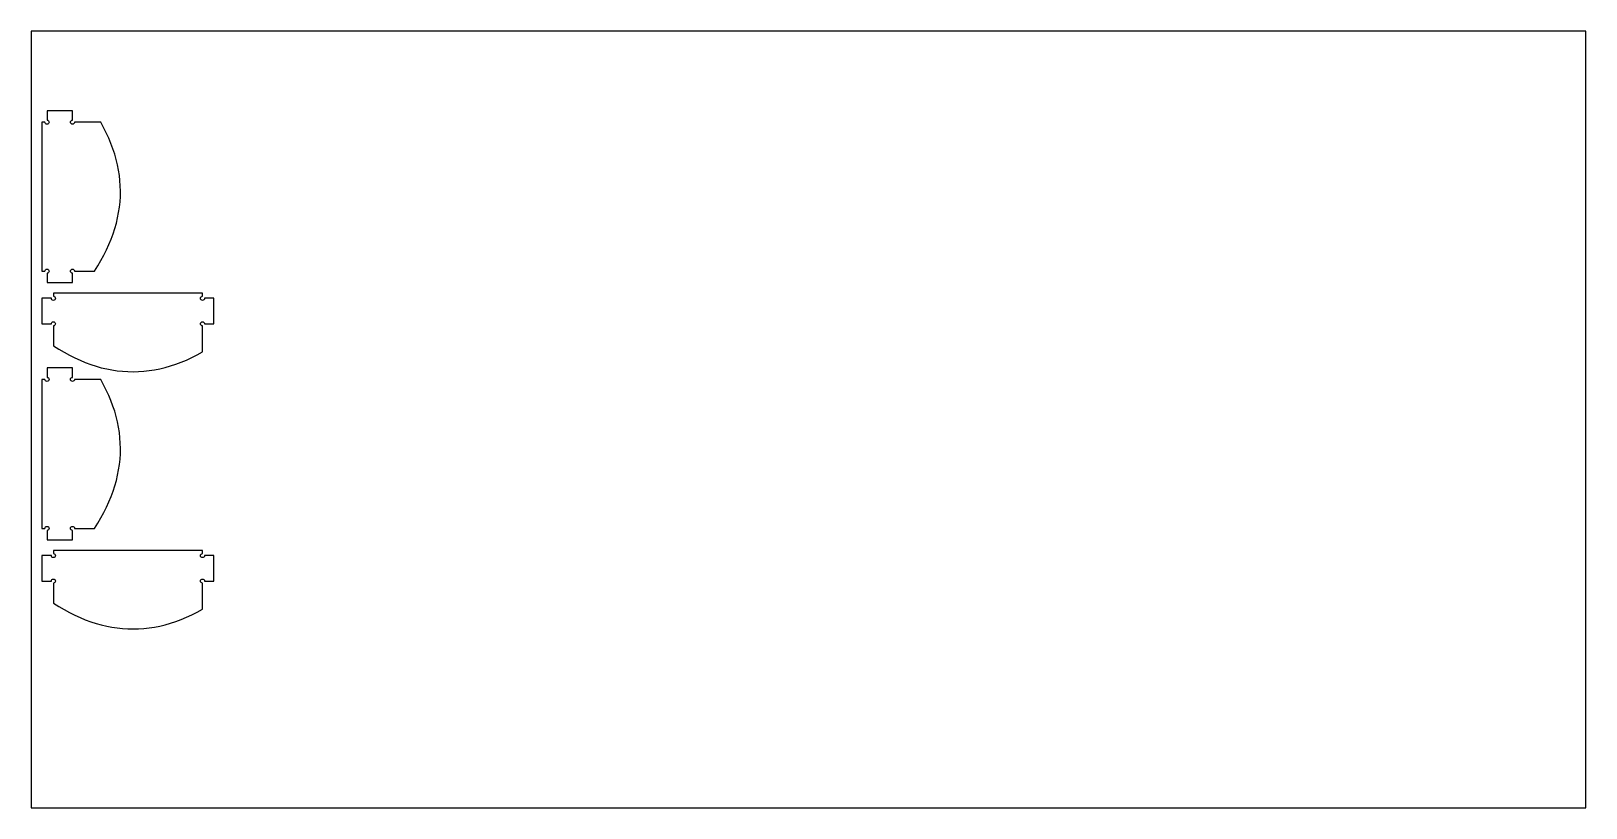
# Model space of a CAD drawing. Extents: x 0 to 2440, y -1470 to 1220.
# Drawn here: x 0 to 2440, y -1470 to -250 of the extents above; entities that cross this region are included whole.
import ezdxf

# ---------------------------------------------------------------- set-up
doc = ezdxf.new("R2010")
doc.units = 0
doc.layers.add('CUT', color=1, linetype='Continuous')
doc.layers.add('REFERENCE-SHEET', color=8, linetype='Continuous')

msp = doc.modelspace()

# ---------------------------------------------------------------- linework, layer by layer
at = {"layer": 'CUT'}
for points in [[(17, -627), (21.8, -627, -0.414214), (25, -623.8, -0.414214), (28.2, -627, -0.414214), (25, -630.2), (25, -645), (65, -645), (65, -630.2, -0.414214), (61.8, -627, -0.414214), (65, -623.8, -0.414214), (68.2, -627), (99.6, -627), (104.8, -618.6), (109.7, -610.3), (114.3, -601.9), (118.4, -593.6), (122.2, -585.2), (125.7, -576.9), (128.8, -568.5), (131.5, -560.1), (133.8, -551.8), (135.8, -543.4), (137.4, -535.1), (138.7, -526.7), (139.6, -518.4), (140.1, -510), (140.3, -501.6), (140, -493.3), (139.5, -484.9), (138.5, -476.6), (137.3, -468.2), (135.6, -459.9), (133.6, -451.5), (131.2, -443.1), (128.4, -434.8), (125.3, -426.4), (121.8, -418.1), (118, -409.7), (113.8, -401.4), (109.2, -393), (68.2, -393, -0.414214), (65, -396.2, -0.414214), (61.8, -393, -0.414214), (65, -389.8), (65, -375), (25, -375), (25, -389.8, -0.414214), (28.2, -393, -0.414214), (25, -396.2, -0.414214), (21.8, -393), (17, -393)], [(35, -661.7), (35, -666.5, -0.414214), (38.2, -669.7, -0.414214), (35, -672.9, -0.414214), (31.8, -669.7), (17, -669.7), (17, -709.7), (31.8, -709.7, -0.414214), (35, -706.5, -0.414214), (38.2, -709.7, -0.414214), (35, -712.9), (35, -744.3), (43.4, -749.6), (51.7, -754.5), (60.1, -759), (68.4, -763.2), (76.8, -767), (85.1, -770.4), (93.5, -773.5), (101.9, -776.2), (110.2, -778.6), (118.6, -780.5), (126.9, -782.2), (135.3, -783.4), (143.6, -784.3), (152, -784.8), (160.4, -785), (168.7, -784.8), (177.1, -784.2), (185.4, -783.3), (193.8, -782), (202.1, -780.3), (210.5, -778.3), (218.9, -775.9), (227.2, -773.2), (235.6, -770.1), (243.9, -766.6), (252.3, -762.7), (260.6, -758.5), (269, -753.9), (269, -712.9, -0.414214), (265.8, -709.7, -0.414214), (269, -706.5, -0.414214), (272.2, -709.7), (287, -709.7), (287, -669.7), (272.2, -669.7, -0.414214), (269, -672.9, -0.414214), (265.8, -669.7, -0.414214), (269, -666.5), (269, -661.7)], [(17, -1031), (21.8, -1031, -0.414214), (25, -1027.8, -0.414214), (28.2, -1031, -0.414214), (25, -1034.2), (25, -1049), (65, -1049), (65, -1034.2, -0.414214), (61.8, -1031, -0.414214), (65, -1027.8, -0.414214), (68.2, -1031), (99.6, -1031), (104.8, -1022.6), (109.7, -1014.3), (114.3, -1005.9), (118.4, -997.6), (122.2, -989.2), (125.7, -980.9), (128.8, -972.5), (131.5, -964.1), (133.8, -955.8), (135.8, -947.4), (137.4, -939.1), (138.7, -930.7), (139.6, -922.4), (140.1, -914), (140.3, -905.6), (140, -897.3), (139.5, -888.9), (138.5, -880.6), (137.3, -872.2), (135.6, -863.9), (133.6, -855.5), (131.2, -847.1), (128.4, -838.8), (125.3, -830.4), (121.8, -822.1), (118, -813.7), (113.8, -805.4), (109.2, -797), (68.2, -797, -0.414214), (65, -800.2, -0.414214), (61.8, -797, -0.414214), (65, -793.8), (65, -779), (25, -779), (25, -793.8, -0.414214), (28.2, -797, -0.414214), (25, -800.2, -0.414214), (21.8, -797), (17, -797)], [(35, -1065.7), (35, -1070.5, -0.414214), (38.2, -1073.7, -0.414214), (35, -1076.9, -0.414214), (31.8, -1073.7), (17, -1073.7), (17, -1113.7), (31.8, -1113.7, -0.414214), (35, -1110.5, -0.414214), (38.2, -1113.7, -0.414214), (35, -1116.9), (35, -1148.3), (43.4, -1153.6), (51.7, -1158.5), (60.1, -1163), (68.4, -1167.2), (76.8, -1171), (85.1, -1174.4), (93.5, -1177.5), (101.9, -1180.2), (110.2, -1182.6), (118.6, -1184.5), (126.9, -1186.2), (135.3, -1187.4), (143.6, -1188.3), (152, -1188.8), (160.4, -1189), (168.7, -1188.8), (177.1, -1188.2), (185.4, -1187.3), (193.8, -1186), (202.1, -1184.3), (210.5, -1182.3), (218.9, -1179.9), (227.2, -1177.2), (235.6, -1174.1), (243.9, -1170.6), (252.3, -1166.7), (260.6, -1162.5), (269, -1157.9), (269, -1116.9, -0.414214), (265.8, -1113.7, -0.414214), (269, -1110.5, -0.414214), (272.2, -1113.7), (287, -1113.7), (287, -1073.7), (272.2, -1073.7, -0.414214), (269, -1076.9, -0.414214), (265.8, -1073.7, -0.414214), (269, -1070.5), (269, -1065.7)]]:
    msp.add_lwpolyline(points, format="xyb", close=True, dxfattribs=at)
at = {"layer": 'REFERENCE-SHEET'}
msp.add_lwpolyline([(0, -1470), (2440, -1470), (2440, -250), (0, -250)], close=True, dxfattribs=at)

doc.saveas('drawing.dxf')
